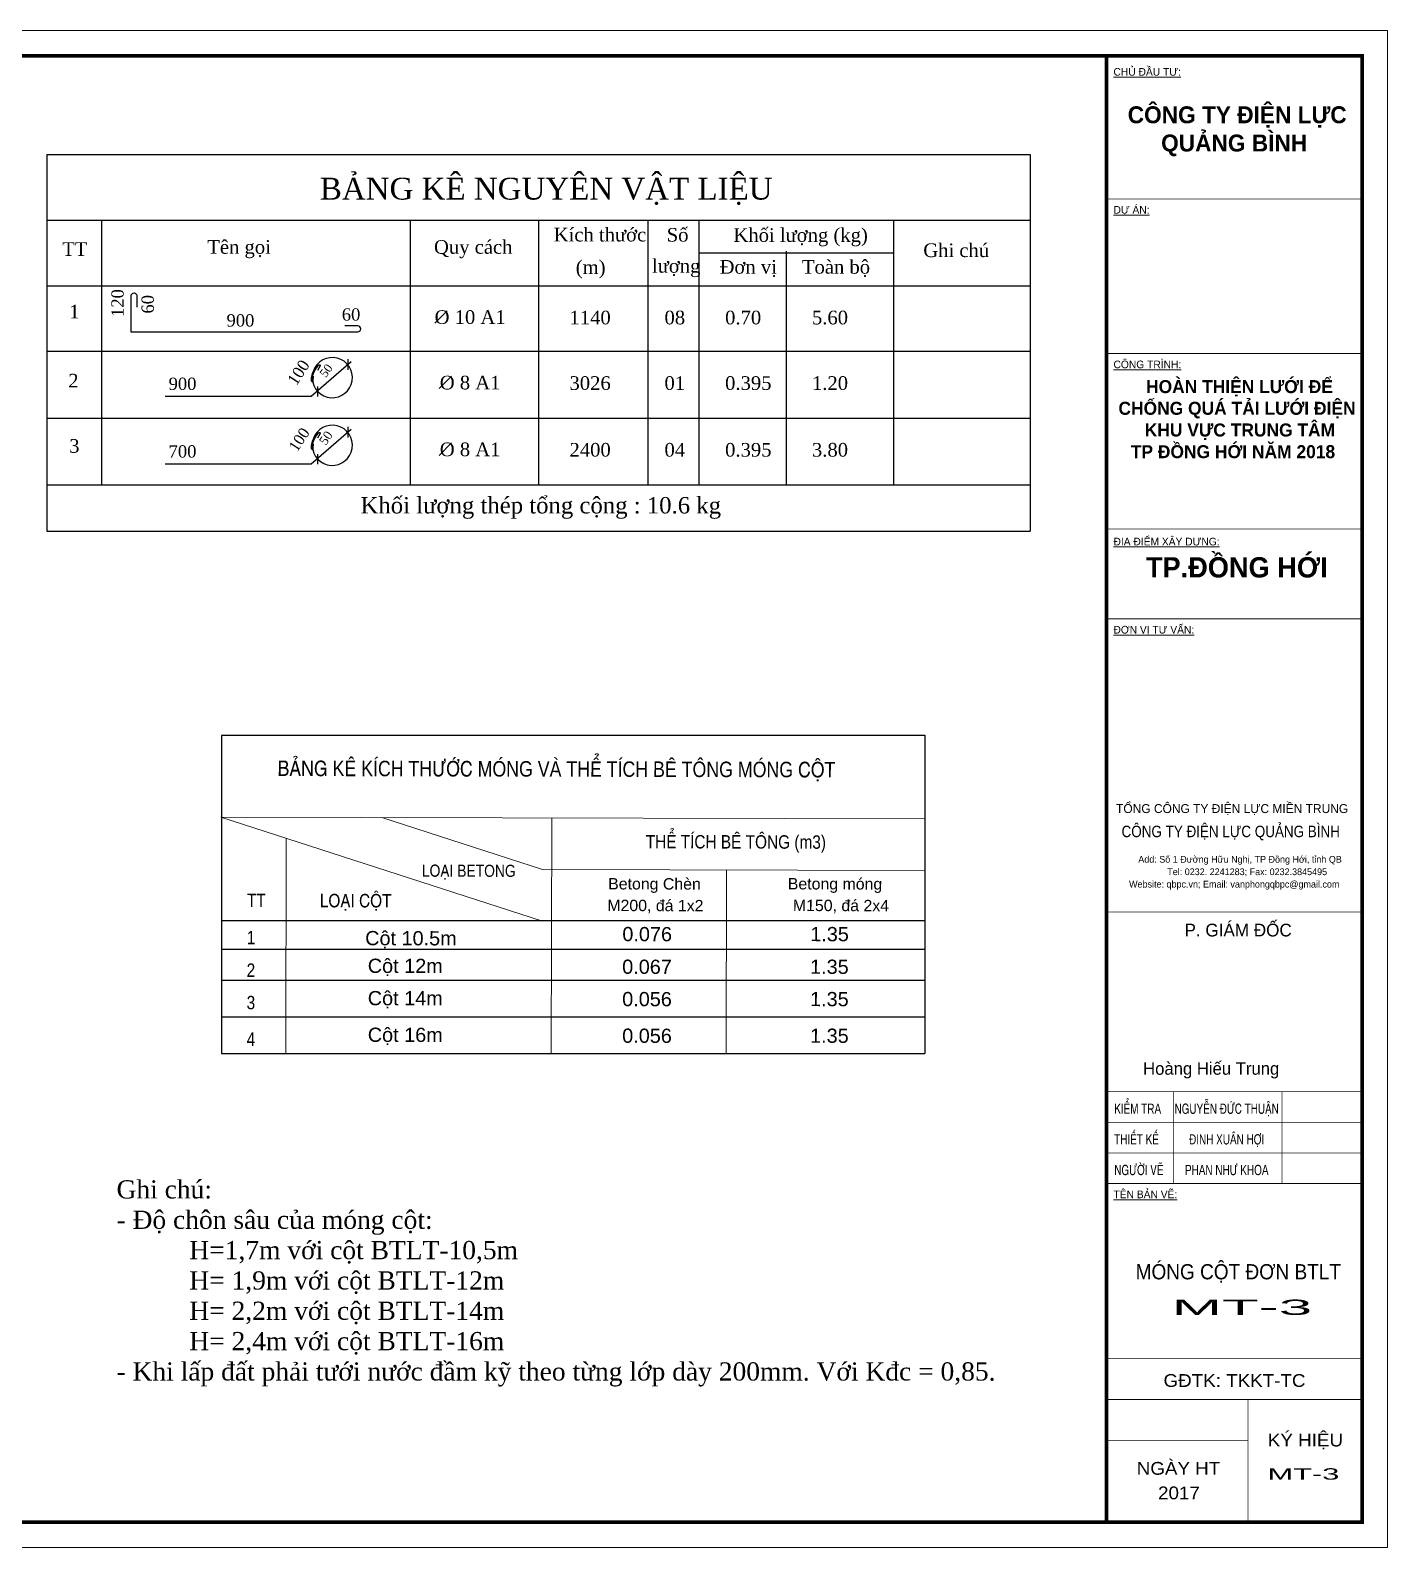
# Model space of a CAD drawing. Extents: x 761 to 1556, y 293 to 543.
# Drawn here: x 891.3 to 1114.9, y 292.7 to 542.8 of the extents above; entities that cross this region are included whole.
import ezdxf
from ezdxf.enums import TextEntityAlignment as Align

# ---------------------------------------------------------------- set-up
doc = ezdxf.new("R2010")
doc.units = 0
doc.layers.get('0').update_dxf_attribs({"linetype": 'CONTINUOUS'})
for name, color, linetype in [('1', 1, 'CONTINUOUS'), ('DIM', 5, 'CONTINUOUS'), ('GHICHU', 7, 'CONTINUOUS'), ('KHUNG', 7, 'CONTINUOUS'), ('KHUNGTEN', 7, 'CONTINUOUS'), ('L0', 1, 'CONTINUOUS'), ('Mãng cét', 7, 'CONTINUOUS'), ('Text', 5, 'CONTINUOUS')]:
    doc.layers.add(name, color=color, linetype=linetype)
doc.layers.add('A-Khungten-Text', color=7, linetype='CONTINUOUS', lineweight=18)
doc.layers.add('§\xadêng giãng', color=9, linetype='CONTINUOUS', lineweight=5)
doc.styles.add('CAO4H', font='VHTIME_3.TTF', dxfattribs={"height": 4})
doc.styles.add('IN', font='VHARIALN_1.TTF')
doc.styles.add('INTRACO-3', font='VHAVANB_1.TTF', dxfattribs={"width": 1.5, "height": 2})
doc.styles.add('T7', font='VNARIS_3.TTF')
doc.styles.add('TCVN', font='VNTIME_3.TTF', dxfattribs={"height": 2})
doc.styles.add('th\xadêng', font='VNARIALN_2.TTF')
doc.styles.add('VnArialH', font='VHARIALN_1.TTF')
doc.styles.add('VnAvantH', font='VHAVAN_1.TTF', dxfattribs={"height": 1})
doc.styles.add('VNTIME', font='VNTIME_3.TTF', dxfattribs={"height": 2})
doc.styles.add('VNTIMEH', font='VHTIME_3.TTF')
doc.styles.add('z_EMAIL15', font='VNAVAN_1.TTF', dxfattribs={"height": 1.5})

# ---------------------------------------------------------------- blocks, each defined once
blk = doc.blocks.new('khung 1')
at = {"color": 7, "lineweight": 15}
blk.add_line((892.45, 667.78), (512.25, 667.78), dxfattribs=at)
blk.add_lwpolyline([(495.95, 673.21), (952.2, 673.21), (952.2, 350.58), (495.95, 350.58)], close=True, dxfattribs=at)
at = {"color": 7, "lineweight": 15, "const_width": 0.76}
blk.add_lwpolyline([(512.25, 356.01), (512.25, 667.78), (946.77, 667.78), (946.77, 356.01)], close=True, dxfattribs=at)
at = {"color": 7, "lineweight": 15}
for points, const_width in [([(892.45, 667.78), (892.45, 356.01)], 0.76), ([(892.45, 637.35), (946.77, 637.35)], 0.163), ([(892.45, 604.49), (946.77, 604.49)], 0.163), ([(892.45, 567.17), (946.77, 567.17)], 0.163), ([(892.45, 548.07), (946.77, 548.07)], 0.163), ([(892.45, 485.76), (946.77, 485.76)], 0.163), ([(892.45, 447.55), (946.77, 447.55)], 0.163), ([(892.45, 441.03), (946.77, 441.03)], 0.163), ([(892.45, 434.52), (946.77, 434.52)], 0.163), ([(892.45, 428), (946.77, 428)], 0.163), ([(892.45, 390.77), (946.77, 390.77)], 0.163), ([(892.45, 382.08), (946.77, 382.08)], 0.163), ([(922.51, 382.08), (922.51, 356.01)], 0.163), ([(892.45, 373.39), (922.51, 373.39)], 0.163)]:
    blk.add_lwpolyline(points, dxfattribs=dict(at, const_width=const_width))
for points in [[(906.7, 447.55, 0.163, 0.163, 0), (906.7, 428, 0.76, 0.76, 0)], [(929.76, 447.55, 0.163, 0.163, 0), (929.76, 428, 0.76, 0.76, 0)]]:
    blk.add_lwpolyline(points, format="xyseb", dxfattribs=at)
at = {"layer": 'A-Khungten-Text', "color": 7, "lineweight": 15, "style": 'VnArialH', "width": 0.85}
for s, height, p in [('kiÓm tra', 2.173, (894.07, 442.83)), ('nguyÔn ®øc thuËn', 2.1726, (906.89, 442.83)), ('thiÕt kÕ', 2.173, (894.07, 436.31)), ('®inh xu©n hîi', 2.1726, (909.98, 436.31)), ('ng\xadêi vÏ', 2.173, (894.07, 429.8)), ('phan nh\xad khoa', 2.1726, (909.11, 429.8))]:
    blk.add_text(s, height=height, dxfattribs=at).set_placement(p)
at = {"layer": 'KHUNG', "color": 7, "lineweight": 15, "style": 'VnAvantH'}
for s, height, p in [('%%Uchñ ®Çu t\xad:', 1.6295, (893.91, 663.57)), ('%%Udù ¸n:', 1.629, (893.91, 634.23)), ('%%Uc«ng tr×nh:', 1.6295, (893.91, 601.36)), ('%%U®Þa ®iÓm x©y dùng:', 1.6295, (893.91, 563.69)), ('%%U®¬n vÞ t\xad vÊn:', 1.6295, (893.91, 544.95)), ('%%Utªn b¶n vÏ:', 1.6295, (893.91, 424.88))]:
    blk.add_text(s, height=height, dxfattribs=at).set_placement(p)
at = {"layer": 'KHUNG', "color": 7, "lineweight": 15}
for s, height, style, p in [('TæNG C¤NG TY §IÖN LùC MIÒN TRUNG', 1.901, 'VnAvantH', (919.13, 506.78)), ('Add: Sè 1 §\xadêng H÷u NghÞ, TP §ång Híi, tØnh QB', 1.428, 'z_EMAIL15', (920.82, 496.23)), ('Tel: 0232. 2241283; Fax: 0232.3845495', 1.428, 'z_EMAIL15', (922.33, 493.58)), ('Website: qbpc.vn; Email: vanphongqbpc@gmail.com ', 1.428, 'z_EMAIL15', (919.85, 490.94)), ('p. GI¸M §èC', 2.7158, 'VnAvantH', (920.41, 480.54))]:
    blk.add_text(s, height=height, dxfattribs=dict(at, style=style)).set_placement(p, align=Align.CENTER)
at = {"layer": 'KHUNG', "color": 7, "lineweight": 15, "style": 'VnAvantH', "width": 1.1}
for s, height, p in [('g®tk: tkkt-tc', 2.7158, (919.64, 384.76)), ('ký hiÖu', 2.716, (934.72, 372.09)), ('ngµy ht', 2.716, (907.73, 366.08)), ('2017', 2.716, (907.83, 360.86))]:
    blk.add_text(s, height=height, dxfattribs=at).set_placement(p, align=Align.CENTER)
at = {"layer": 'KHUNGTEN', "color": 7, "lineweight": 15, "style": 'INTRACO-3', "width": 0.87436}
blk.add_text('C¤NG TY §IÖN LùC QU¶NG B×NH', height=2.4442, dxfattribs=at).set_placement((918.84, 501.65), align=Align.CENTER)
at = {"layer": 'L0', "color": 7, "linetype": 'ByBlock', "lineweight": 15, "attachment_point": 1, "style": 'CAO4H'}
for s, insert, char_height, width in [('\\pi1.6984;{\\f.VnAvantH|b1|i0|c0|p34;\\C0;c«ng ty ®iÖn lùc \\P\\pi8.8051;qu¶ng b×nh}', (895.24, 657.06), 3.6021, 48.1154), ('\\pi9.42135;{\\f.VnAvantH|b1|i0|c0|p34;\\C0;HOµN THIÖN L¦íI §Ó \\P\\pi3.55659;CHèNG QU¸ T¶I L¦íI §IÖN \\P\\pi9.14709;KHU VùC TRUNG T¢M \\P\\pi6.17859;TP §åNG HíI n¨m 2018}', (891.41, 598.84), 2.7665, 55.9365), ('\\pi29.33402;{\\f.VnAvantH|b1|i0|c0|p34;\\C0;tp.®ång híi }', (871.46, 561.19), 4.3226, 96.2307)]:
    blk.add_mtext(s, dxfattribs=dict(at, insert=insert, char_height=char_height, width=width))
at = {"layer": 'Text', "color": 7, "lineweight": 15, "style": 'T7'}
blk.add_text('Hoµng HiÕu Trung', height=2.6489, dxfattribs=at).set_placement((900.21, 451.14))

msp = doc.modelspace()

# ---------------------------------------------------------------- linework, layer by layer
for p, q in [((894.01, 522.267), (894.01, 460.231)), ((1056.01, 522.267), (1056.01, 460.231)), ((1038.663, 426.519), (922.741, 426.519)), ((922.741, 426.519), (922.741, 374.127)), ((1038.663, 426.59), (1038.663, 412.783)), ((1038.663, 412.783), (1038.663, 374.127)), ((922.741, 396.053), (1038.663, 396.053)), ((922.741, 391.327), (1038.663, 391.327)), ((922.741, 386.201), (1038.663, 386.201)), ((922.741, 380.164), (1038.663, 380.164)), ((922.741, 374.127), (1038.663, 374.127))]:
    msp.add_line(p, q)
at = {"layer": '1'}
for points in [[(908.884, 497.152), (908.884, 498.903, 1.0949163), (907.812, 498.806), (907.812, 493.065), (945.219, 493.065, 1), (945.219, 494.038), (943.076, 494.038)], [(937.909, 486.626), (937.715, 486.189), (937.546, 485.469), (937.57, 484.989, 1.0335863), (937.859, 485.013), (937.955, 485.757)], [(937.72, 485.426), (937.835, 485.949), (938.075, 486.573), (938.411, 487.149), (938.796, 487.581, -0.7655422), (939.036, 487.461), (938.58, 486.693)], [(937.909, 475.475), (937.715, 475.038), (937.546, 474.318), (937.57, 473.838, 1.0335863), (937.859, 473.862), (937.955, 474.606)], [(937.72, 474.274), (937.835, 474.798), (938.075, 475.422), (938.411, 475.998), (938.796, 476.43, -0.7655422), (939.036, 476.31), (938.58, 475.542)]]:
    msp.add_lwpolyline(points, format="xyb", dxfattribs=at)
for centre in [(941.031, 485.52), (941.031, 474.369)]:
    msp.add_arc(centre, 3.312, 181.63466, 160.48455, dxfattribs=at)
at = {"layer": 'GHICHU', "color": 1}
for p, q in [((894.01, 522.267), (1056.01, 522.267)), ((894.01, 511.467), (1056.01, 511.467))]:
    msp.add_line(p, q, dxfattribs=at)
at = {"layer": 'GHICHU'}
for p, q in [((903.01, 511.467), (903.01, 506.067)), ((953.845, 511.467), (953.845, 506.067)), ((975.01, 511.467), (975.01, 506.067)), ((993.01, 511.467), (993.01, 506.067)), ((1001.44, 511.467), (1001.44, 506.067)), ((1033.533, 511.467), (1033.533, 506.067)), ((903.01, 506.067), (903.01, 500.667)), ((953.845, 506.067), (953.845, 500.667)), ((975.01, 506.067), (975.01, 500.667)), ((993.01, 506.067), (993.01, 500.667)), ((1001.44, 506.067), (1033.533, 506.067)), ((1001.44, 506.067), (1001.44, 500.667)), ((1015.802, 506.343), (1015.802, 500.943)), ((1033.533, 506.067), (1033.533, 500.667)), ((903.01, 500.667), (903.01, 495.267)), ((953.845, 500.667), (953.845, 495.267)), ((975.01, 500.667), (975.01, 495.267)), ((993.01, 500.667), (993.01, 495.267)), ((1001.44, 500.667), (1001.44, 495.267)), ((1015.802, 500.943), (1015.802, 495.543)), ((1033.533, 500.667), (1033.533, 495.267)), ((903.01, 495.267), (903.01, 489.867)), ((953.845, 495.267), (953.845, 489.867)), ((975.01, 495.267), (975.01, 489.867)), ((993.01, 495.267), (993.01, 489.867)), ((1001.44, 495.267), (1001.44, 489.867)), ((1015.802, 495.543), (1015.802, 490.143)), ((1033.533, 495.267), (1033.533, 489.867)), ((903.01, 489.867), (903.01, 467.863)), ((953.845, 489.867), (953.845, 467.863)), ((975.01, 489.867), (975.01, 467.863)), ((993.01, 489.867), (993.01, 467.863)), ((1001.44, 489.867), (1001.44, 467.863)), ((1015.802, 490.143), (1015.802, 467.863)), ((1033.533, 489.867), (1033.533, 467.863)), ((903.01, 484.265), (903.01, 478.865)), ((953.845, 484.265), (953.845, 478.865)), ((975.01, 484.265), (975.01, 478.865)), ((993.01, 484.265), (993.01, 478.865)), ((1001.44, 484.265), (1001.44, 478.865)), ((1015.802, 484.542), (1015.802, 479.142)), ((1033.533, 484.265), (1033.533, 478.865))]:
    msp.add_line(p, q, dxfattribs=at)
at = {"layer": 'GHICHU', "color": 2}
for p, q in [((894.01, 500.667), (1056.01, 500.667)), ((894.01, 489.867), (1056.01, 489.867)), ((894.01, 478.865), (1056.01, 478.865)), ((894.01, 467.863), (1056.01, 467.863)), ((894.01, 460.231), (1056.01, 460.231))]:
    msp.add_line(p, q, dxfattribs=at)
at = {"layer": 'KHUNG'}
for p, q in [((944.148, 488.147), (937.524, 482.406)), ((943.564, 488.536), (943.564, 486.785)), ((938.596, 484.061), (938.596, 482.406)), ((937.524, 482.406), (913.463, 482.406)), ((944.148, 476.996), (937.524, 471.255)), ((943.564, 477.385), (943.564, 475.634)), ((938.596, 472.909), (938.596, 471.255)), ((937.524, 471.255), (913.463, 471.255))]:
    msp.add_line(p, q, dxfattribs=at)
at = {"layer": 'KHUNGTEN', "color": 0, "linetype": 'Continuous'}
for p, q in [((957.929, 494.506), (959.976, 496.553)), ((958.614, 483.706), (960.661, 485.753)), ((958.614, 472.704), (960.661, 474.751))]:
    msp.add_line(p, q, dxfattribs=at)
at = {"layer": '§\xadêng giãng'}
for p, q in [((922.694, 421.589), (922.741, 421.589)), ((922.672, 413.077), (1038.663, 412.783)), ((922.672, 413.077), (975.647, 395.919)), ((949.181, 413.01), (975.668, 404.431)), ((977.19, 412.939), (977.116, 373.989)), ((933.431, 409.592), (933.359, 374.1)), ((975.668, 404.431), (1038.646, 404.271)), ((1005.968, 404.392), (1005.913, 374.127))]:
    msp.add_line(p, q, dxfattribs=at)

# ---------------------------------------------------------------- block references
at = {"color": 1, "xscale": 0.7751102323700739, "yscale": 0.7751102323700739, "zscale": 0.7751102323700739}
msp.add_blockref('khung 1', (376.883, 20.944), dxfattribs=at)

# ---------------------------------------------------------------- texts
for s, height, style, p in [('b¶ng kª nguyªn vËt liÖu', 3.6, 'VNTIMEH', (938.979, 514.863)), ('KÝch th\xadíc', 2.25, 'VNTIME', (977.515, 507.963)), ('Sè ', 2.25, 'VNTIME', (996.137, 507.933)), ('Khèi l\xadîng (kg)', 2.25, 'VNTIME', (1007.137, 507.895)), ('TT', 2.25, 'VNTIME', (896.52, 505.584)), ('Tªn gäi', 2.25, 'VNTIME', (920.426, 505.935)), ('Quy c¸ch', 2.25, 'VNTIME', (957.786, 505.935)), ('Ghi chó', 2.25, 'VNTIME', (1038.416, 505.386)), ('l\xadîng', 2.25, 'VNTIME', (993.709, 502.813)), ('(m)', 2.25, 'VNTIME', (981.148, 502.597)), ('§¬n vÞ', 2.25, 'VNTIME', (1004.848, 502.654)), ('Toµn bé', 2.25, 'VNTIME', (1018.418, 502.654)), ('1', 2.25, 'VNTIME', (897.669, 495.275)), ('1140', 2.25, 'VNTIME', (980.115, 494.299)), ('08', 2.25, 'VNTIME', (995.771, 494.299)), ('0.70', 2.25, 'VNTIME', (1005.76, 494.299)), ('5.60', 2.25, 'VNTIME', (1020.07, 494.299)), ('2', 2.25, 'VNTIME', (897.511, 483.893)), ('3026', 2.25, 'VNTIME', (980.115, 483.499)), ('01', 2.25, 'VNTIME', (995.771, 483.499)), ('0.395', 2.25, 'VNTIME', (1005.76, 483.499)), ('1.20', 2.25, 'VNTIME', (1020.07, 483.499)), ('3', 2.25, 'VNTIME', (897.669, 473.139)), ('2400', 2.25, 'VNTIME', (980.115, 472.498)), ('04', 2.25, 'VNTIME', (995.771, 472.498)), ('0.395', 2.25, 'VNTIME', (1005.76, 472.498)), ('3.80', 2.25, 'VNTIME', (1020.07, 472.498))]:
    msp.add_text(s, height=height, dxfattribs=dict(style=style)).set_placement(p)
at = {"style": 'VNTIME'}
for s, p in [('O 10 A1', (963.739, 495.5)), ('O 8 A1', (963.739, 484.7)), ('O 8 A1', (963.739, 473.698))]:
    msp.add_text(s, height=2.25, dxfattribs=at).set_placement(p, align=Align.MIDDLE)
at = {"layer": 'DIM', "color": 0, "insert": (945.674, 465.834), "char_height": 2.7, "width": 84.68145, "attachment_point": 1, "style": 'TCVN'}
msp.add_mtext('Khèi l\xadîng thÐp tæng céng : 10.6 kg', dxfattribs=at)
at = {"layer": 'DIM', "color": 7, "insert": (905.468, 353.228), "char_height": 3, "width": 148.20555, "attachment_point": 1, "style": 'TCVN'}
msp.add_mtext('{\\C0;Ghi chó:}\\P- §é ch«n s©u cña mãng cét:\\P^IH=1,7m víi cét BTLT-10,5m\\P^IH= 1,9m víi cét BTLT-12m\\P^IH= 2,2m víi cét BTLT-14m\\P^IH= 2,4m víi cét BTLT-16m\\P- Khi lÊp ®Êt ph¶i t\xadíi n\xadíc ®Çm kü theo tõng líp dµy 200mm. Víi K®c = 0,85.', dxfattribs=at)
at = {"layer": 'KHUNG', "style": 'TCVN'}
for s, p in [('120', (906.643, 495.515)), ('60', (911.611, 496.081))]:
    msp.add_text(s, height=2.025, rotation=90, dxfattribs=at).set_placement(p)
for s, p in [('900', (923.593, 493.941)), ('60', (942.589, 494.914))]:
    msp.add_text(s, height=2.025, dxfattribs=at).set_placement(p)
for s, height, rotation, p, p2 in [('100', 1.9173, 57.01825, (935.09, 484.065), (937.407, 487.634)), ('50', 1.4077, 53.99049, (939.959, 485.423), (941.184, 487.108)), ('100', 1.7962, 56.68444, (935.217, 473.151), (937.407, 476.483)), ('50', 1.4694, 55.71799, (939.959, 474.271), (941.184, 476.068))]:
    msp.add_text(s, height=height, rotation=rotation, dxfattribs=at).set_placement(p, p2, align=Align.ALIGNED)
at = {"layer": 'KHUNG', "char_height": 2.025, "width": 16.46285, "attachment_point": 1, "style": 'TCVN'}
for s, insert in [('900', (914.048, 485.52)), ('700', (914.048, 474.369))]:
    msp.add_mtext(s, dxfattribs=dict(at, insert=insert))
at = {"layer": 'KHUNGTEN', "color": 7, "lineweight": 15, "style": 'INTRACO-3'}
for s, height, width, p, p2 in [('mãng cét ®¬n btlt', 2.50458, 0.961582, (1073.414, 336.905), (1107.255, 336.905)), ('mt-3', 2.5046, 2.965402, (1079.383, 331.051), (1102.504, 331.051)), ('mt-3', 1.8784, 2.024147, (1095.142, 303.889), (1106.978, 303.889))]:
    msp.add_text(s, height=height, dxfattribs=dict(at, width=width)).set_placement(p, p2, align=Align.FIT)
at = {"layer": 'Mãng cét', "color": 2, "insert": (932.003, 422.416), "char_height": 2.55363, "attachment_point": 1, "rotation": 359.8548, "style": 'IN'}
msp.add_mtext('B¶NG K£ KÝCH TH¦íC MãNG Vµ THÓ TÝCH B£ T¤NG MãNG CéT', dxfattribs=at)
at = {"layer": '§\xadêng giãng', "color": 2}
for s, height, style, p in [('Betong ChÌn', 1.87266, 'th\xadêng', (986.488, 401.175)), ('Betong mãng', 1.87266, 'th\xadêng', (1016.09, 401.179)), ('TT', 2.2131, 'IN', (926.953, 398.254)), ('LO¹I CéT', 2.2131, 'IN', (938.975, 398.229)), ('M200, ®¸ 1x2', 1.87266, 'th\xadêng', (986.344, 397.603)), ('M150, ®¸ 2x4', 1.87266, 'th\xadêng', (1016.926, 397.607)), ('1', 2.213, 'IN', (926.932, 392.13)), ('Cét 10.5m', 2.3408, 'th\xadêng', (946.44, 391.975)), ('0.076', 2.3408, 'th\xadêng', (988.823, 392.642)), ('1.35', 2.3408, 'th\xadêng', (1019.787, 392.642)), ('2', 2.213, 'IN', (926.905, 386.749)), ('Cét 12m', 2.3408, 'th\xadêng', (946.869, 387.414)), ('0.067', 2.3408, 'th\xadêng', (988.796, 387.261)), ('1.35', 2.3408, 'th\xadêng', (1019.76, 387.261)), ('3', 2.213, 'IN', (926.905, 381.418)), ('Cét 14m', 2.3408, 'th\xadêng', (946.869, 382.083)), ('0.056', 2.3408, 'th\xadêng', (988.796, 381.93)), ('1.35', 2.3408, 'th\xadêng', (1019.76, 381.93)), ('Cét 16m', 2.3408, 'th\xadêng', (946.869, 376.046)), ('0.056', 2.3408, 'th\xadêng', (988.796, 375.893)), ('1.35', 2.3408, 'th\xadêng', (1019.76, 375.893)), ('4', 2.213, 'IN', (926.905, 375.381))]:
    msp.add_text(s, height=height, rotation=359.8548, dxfattribs=dict(at, style=style)).set_placement(p)
at = {"layer": '§\xadêng giãng', "color": 2, "attachment_point": 1, "rotation": 359.8548, "style": 'IN'}
for s, insert, char_height in [('THÓ TÝCH B£ T¤NG ({\\f.VnArial Narrow|b0|i0|c0|p34;m3})', (992.685, 410.152), 2.21315), ('lo¹i betong', (955.799, 405.264), 1.99183)]:
    msp.add_mtext(s, dxfattribs=dict(at, insert=insert, char_height=char_height))

doc.saveas('drawing.dxf')
